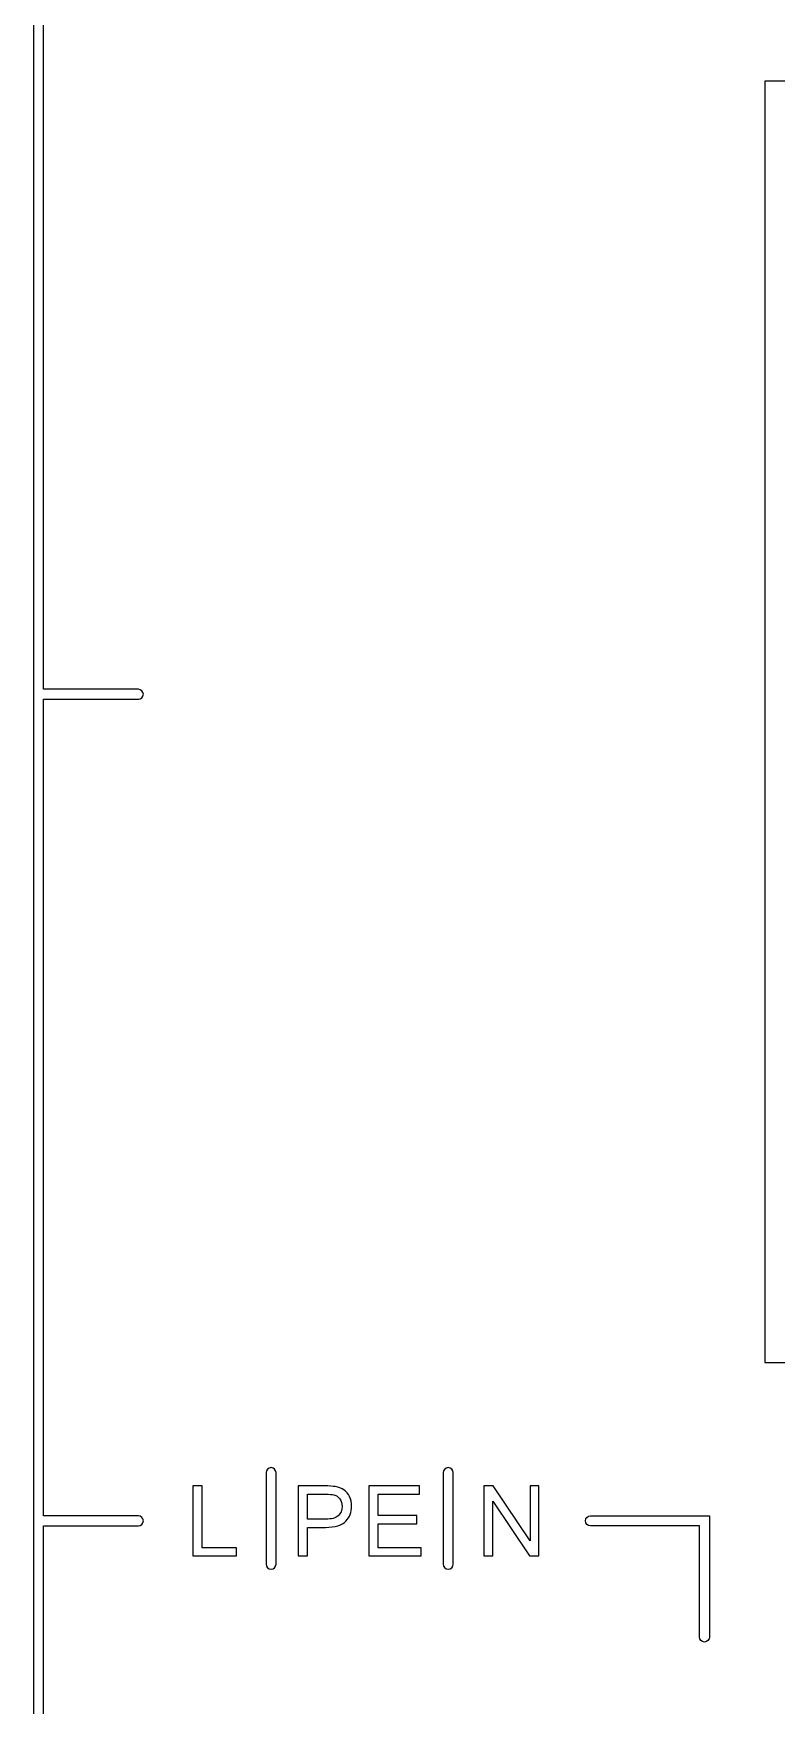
# Model space of a CAD drawing. Header units: millimetres. Extents: x 4086 to 8318, y 123 to 1549.
# Drawn here: x 6853.17 to 6871.77, y 1096.39 to 1138.24 of the extents above; entities that cross this region are included whole.
import ezdxf

# ---------------------------------------------------------------- set-up
doc = ezdxf.new("R2010")
doc.units = ezdxf.units.MM
doc.layers.add('20_ALL_FEATURES', color=7, linetype='Continuous')
doc.layers.add('layer 3', color=7, linetype='Continuous')

msp = doc.modelspace()

# ---------------------------------------------------------------- linework, layer by layer
at = {"layer": '20_ALL_FEATURES', "color": 7, "linetype": 'Continuous'}
for p, q in [((6871.473, 1137.045), (6871.473, 1104.975)), ((6890.873, 1137.045), (6871.473, 1137.045)), ((6871.473, 1104.975), (6890.873, 1104.975))]:
    msp.add_line(p, q, dxfattribs=at)
at = {"layer": 'layer 3'}
for points, knots in [([(6861.416, 1061.797), (6855.524, 1061.797), (6857.763, 1061.797), (6853.171, 1061.797), (6853.171, 1061.797), (6853.171, 1085.004), (6853.171, 1149.638), (6853.171, 1168.017), (6853.171, 1168.017), (6853.171, 1168.017), (6861.416, 1168.017), (6861.416, 1168.017), (6861.416, 1168.017), (6861.485, 1168.017), (6861.541, 1167.961), (6861.541, 1167.892), (6861.541, 1167.892), (6861.541, 1167.823), (6861.485, 1167.767), (6861.416, 1167.767), (6861.416, 1167.767), (6861.416, 1167.767), (6853.421, 1167.767), (6853.421, 1167.767), (6853.421, 1167.767), (6853.421, 1163.529), (6853.421, 1136.178), (6853.421, 1121.821), (6853.421, 1121.821), (6853.733, 1121.821), (6855.171, 1121.821), (6855.796, 1121.821), (6855.796, 1121.821), (6855.865, 1121.821), (6855.921, 1121.765), (6855.921, 1121.696), (6855.921, 1121.696), (6855.921, 1121.627), (6855.865, 1121.571), (6855.796, 1121.571), (6855.796, 1121.571), (6855.483, 1121.571), (6854.046, 1121.571), (6853.421, 1121.571), (6853.421, 1121.571), (6853.421, 1116.109), (6853.421, 1115.442), (6853.421, 1101.132), (6853.421, 1101.132), (6853.733, 1101.132), (6855.171, 1101.132), (6855.796, 1101.132), (6855.796, 1101.132), (6855.865, 1101.132), (6855.921, 1101.076), (6855.921, 1101.007), (6855.921, 1101.007), (6855.921, 1100.938), (6855.865, 1100.882), (6855.796, 1100.882), (6855.796, 1100.882), (6855.483, 1100.882), (6854.046, 1100.882), (6853.421, 1100.882), (6853.421, 1100.882), (6853.421, 1098.431), (6853.421, 1076.134), (6853.421, 1070.836), (6853.421, 1070.836), (6853.733, 1070.836), (6853.871, 1070.836), (6854.496, 1070.836), (6854.496, 1070.836), (6854.565, 1070.836), (6854.621, 1070.78), (6854.621, 1070.711), (6854.621, 1070.711), (6854.621, 1070.642), (6854.565, 1070.586), (6854.496, 1070.586), (6854.496, 1070.586), (6854.183, 1070.586), (6854.046, 1070.586), (6853.421, 1070.586), (6853.421, 1070.586), (6853.421, 1069.19), (6853.421, 1064.948), (6853.421, 1062.047), (6853.421, 1062.047), (6856.441, 1062.047), (6854.587, 1062.047), (6861.416, 1062.047), (6861.416, 1062.047), (6861.485, 1062.047), (6861.541, 1061.991), (6861.541, 1061.922), (6861.541, 1061.922), (6861.541, 1061.853), (6861.485, 1061.797), (6861.416, 1061.797)], [0, 0, 0, 0, 0.038462, 0.038462, 0.038462, 0.038462, 0.076923, 0.076923, 0.076923, 0.076923, 0.115385, 0.115385, 0.115385, 0.115385, 0.153846, 0.153846, 0.153846, 0.153846, 0.192308, 0.192308, 0.192308, 0.192308, 0.230769, 0.230769, 0.230769, 0.230769, 0.269231, 0.269231, 0.269231, 0.269231, 0.307692, 0.307692, 0.307692, 0.307692, 0.346154, 0.346154, 0.346154, 0.346154, 0.384615, 0.384615, 0.384615, 0.384615, 0.423077, 0.423077, 0.423077, 0.423077, 0.461538, 0.461538, 0.461538, 0.461538, 0.5, 0.5, 0.5, 0.5, 0.538462, 0.538462, 0.538462, 0.538462, 0.576923, 0.576923, 0.576923, 0.576923, 0.615385, 0.615385, 0.615385, 0.615385, 0.653846, 0.653846, 0.653846, 0.653846, 0.692308, 0.692308, 0.692308, 0.692308, 0.730769, 0.730769, 0.730769, 0.730769, 0.769231, 0.769231, 0.769231, 0.769231, 0.807692, 0.807692, 0.807692, 0.807692, 0.846154, 0.846154, 0.846154, 0.846154, 0.884615, 0.884615, 0.884615, 0.884615, 0.923077, 0.923077, 0.923077, 0.923077, 1, 1, 1, 1]), ([(6859.242, 1102.215), (6859.242, 1102.215), (6859.242, 1099.925), (6859.242, 1099.925), (6859.242, 1099.925), (6859.242, 1099.856), (6859.186, 1099.8), (6859.117, 1099.8), (6859.117, 1099.8), (6859.048, 1099.8), (6858.992, 1099.856), (6858.992, 1099.925), (6858.992, 1099.925), (6858.992, 1099.925), (6858.992, 1102.215), (6858.992, 1102.215), (6858.992, 1102.215), (6858.992, 1102.284), (6859.048, 1102.34), (6859.117, 1102.34), (6859.117, 1102.34), (6859.186, 1102.34), (6859.242, 1102.284), (6859.242, 1102.215)], [0, 0, 0, 0, 0.142857, 0.142857, 0.142857, 0.142857, 0.285714, 0.285714, 0.285714, 0.285714, 0.428571, 0.428571, 0.428571, 0.428571, 0.571429, 0.571429, 0.571429, 0.571429, 0.714286, 0.714286, 0.714286, 0.714286, 1, 1, 1, 1]), ([(6863.675, 1102.215), (6863.675, 1102.215), (6863.675, 1099.925), (6863.675, 1099.925), (6863.675, 1099.925), (6863.675, 1099.856), (6863.619, 1099.8), (6863.55, 1099.8), (6863.55, 1099.8), (6863.481, 1099.8), (6863.425, 1099.856), (6863.425, 1099.925), (6863.425, 1099.925), (6863.425, 1099.925), (6863.425, 1102.215), (6863.425, 1102.215), (6863.425, 1102.215), (6863.425, 1102.284), (6863.481, 1102.34), (6863.55, 1102.34), (6863.55, 1102.34), (6863.619, 1102.34), (6863.675, 1102.284), (6863.675, 1102.215)], [0, 0, 0, 0, 0.142857, 0.142857, 0.142857, 0.142857, 0.285714, 0.285714, 0.285714, 0.285714, 0.428571, 0.428571, 0.428571, 0.428571, 0.571429, 0.571429, 0.571429, 0.571429, 0.714286, 0.714286, 0.714286, 0.714286, 1, 1, 1, 1]), ([(6857.159, 1100.132), (6857.159, 1100.132), (6857.159, 1101.882), (6857.159, 1101.882), (6857.159, 1101.882), (6857.159, 1101.882), (6857.391, 1101.882), (6857.391, 1101.882), (6857.391, 1101.882), (6857.391, 1101.882), (6857.391, 1100.337), (6857.391, 1100.337), (6857.391, 1100.337), (6857.391, 1100.337), (6858.252, 1100.337), (6858.252, 1100.337), (6858.252, 1100.337), (6858.252, 1100.337), (6858.252, 1100.132), (6858.252, 1100.132), (6858.252, 1100.132), (6858.252, 1100.132), (6857.159, 1100.132), (6857.159, 1100.132)], [0, 0, 0, 0, 0.142857, 0.142857, 0.142857, 0.142857, 0.285714, 0.285714, 0.285714, 0.285714, 0.428571, 0.428571, 0.428571, 0.428571, 0.571429, 0.571429, 0.571429, 0.571429, 0.714286, 0.714286, 0.714286, 0.714286, 1, 1, 1, 1]), ([(6859.796, 1100.132), (6859.796, 1100.132), (6859.796, 1101.882), (6859.796, 1101.882), (6859.796, 1101.882), (6859.796, 1101.882), (6860.456, 1101.882), (6860.456, 1101.882), (6860.456, 1101.882), (6860.573, 1101.882), (6860.661, 1101.876), (6860.723, 1101.865), (6860.723, 1101.865), (6860.809, 1101.851), (6860.881, 1101.824), (6860.939, 1101.784), (6860.939, 1101.784), (6860.997, 1101.743), (6861.044, 1101.687), (6861.08, 1101.615), (6861.08, 1101.615), (6861.115, 1101.543), (6861.133, 1101.463), (6861.133, 1101.377), (6861.133, 1101.377), (6861.133, 1101.228), (6861.085, 1101.102), (6860.99, 1101), (6860.99, 1101), (6860.896, 1100.897), (6860.724, 1100.845), (6860.477, 1100.845), (6860.477, 1100.845), (6860.477, 1100.845), (6860.028, 1100.845), (6860.028, 1100.845), (6860.028, 1100.845), (6860.028, 1100.845), (6860.028, 1100.132), (6860.028, 1100.132), (6860.028, 1100.132), (6860.028, 1100.132), (6859.796, 1100.132), (6859.796, 1100.132)], [0, 0, 0, 0, 0.083333, 0.083333, 0.083333, 0.083333, 0.166667, 0.166667, 0.166667, 0.166667, 0.25, 0.25, 0.25, 0.25, 0.333333, 0.333333, 0.333333, 0.333333, 0.416667, 0.416667, 0.416667, 0.416667, 0.5, 0.5, 0.5, 0.5, 0.583333, 0.583333, 0.583333, 0.583333, 0.666667, 0.666667, 0.666667, 0.666667, 0.75, 0.75, 0.75, 0.75, 0.833333, 0.833333, 0.833333, 0.833333, 1, 1, 1, 1]), ([(6860.028, 1101.051), (6860.028, 1101.051), (6860.48, 1101.051), (6860.48, 1101.051), (6860.48, 1101.051), (6860.63, 1101.051), (6860.736, 1101.078), (6860.799, 1101.134), (6860.799, 1101.134), (6860.862, 1101.19), (6860.893, 1101.268), (6860.893, 1101.37), (6860.893, 1101.37), (6860.893, 1101.443), (6860.875, 1101.505), (6860.838, 1101.557), (6860.838, 1101.557), (6860.801, 1101.61), (6860.752, 1101.644), (6860.691, 1101.661), (6860.691, 1101.661), (6860.652, 1101.671), (6860.58, 1101.676), (6860.476, 1101.676), (6860.476, 1101.676), (6860.476, 1101.676), (6860.028, 1101.676), (6860.028, 1101.676), (6860.028, 1101.676), (6860.028, 1101.676), (6860.028, 1101.051), (6860.028, 1101.051)], [0, 0, 0, 0, 0.111111, 0.111111, 0.111111, 0.111111, 0.222222, 0.222222, 0.222222, 0.222222, 0.333333, 0.333333, 0.333333, 0.333333, 0.444444, 0.444444, 0.444444, 0.444444, 0.555556, 0.555556, 0.555556, 0.555556, 0.666667, 0.666667, 0.666667, 0.666667, 0.777778, 0.777778, 0.777778, 0.777778, 1, 1, 1, 1]), ([(6861.567, 1100.132), (6861.567, 1100.132), (6861.567, 1101.882), (6861.567, 1101.882), (6861.567, 1101.882), (6861.567, 1101.882), (6862.83, 1101.882), (6862.83, 1101.882), (6862.83, 1101.882), (6862.83, 1101.882), (6862.83, 1101.676), (6862.83, 1101.676), (6862.83, 1101.676), (6862.83, 1101.676), (6861.799, 1101.676), (6861.799, 1101.676), (6861.799, 1101.676), (6861.799, 1101.676), (6861.799, 1101.139), (6861.799, 1101.139), (6861.799, 1101.139), (6861.799, 1101.139), (6862.764, 1101.139), (6862.764, 1101.139), (6862.764, 1101.139), (6862.764, 1101.139), (6862.764, 1100.933), (6862.764, 1100.933), (6862.764, 1100.933), (6862.764, 1100.933), (6861.799, 1100.933), (6861.799, 1100.933), (6861.799, 1100.933), (6861.799, 1100.933), (6861.799, 1100.337), (6861.799, 1100.337), (6861.799, 1100.337), (6861.799, 1100.337), (6862.872, 1100.337), (6862.872, 1100.337), (6862.872, 1100.337), (6862.872, 1100.337), (6862.872, 1100.132), (6862.872, 1100.132), (6862.872, 1100.132), (6862.872, 1100.132), (6861.567, 1100.132), (6861.567, 1100.132)], [0, 0, 0, 0, 0.076923, 0.076923, 0.076923, 0.076923, 0.153846, 0.153846, 0.153846, 0.153846, 0.230769, 0.230769, 0.230769, 0.230769, 0.307692, 0.307692, 0.307692, 0.307692, 0.384615, 0.384615, 0.384615, 0.384615, 0.461538, 0.461538, 0.461538, 0.461538, 0.538462, 0.538462, 0.538462, 0.538462, 0.615385, 0.615385, 0.615385, 0.615385, 0.692308, 0.692308, 0.692308, 0.692308, 0.769231, 0.769231, 0.769231, 0.769231, 0.846154, 0.846154, 0.846154, 0.846154, 1, 1, 1, 1]), ([(6864.441, 1100.132), (6864.441, 1100.132), (6864.441, 1101.882), (6864.441, 1101.882), (6864.441, 1101.882), (6864.441, 1101.882), (6864.679, 1101.882), (6864.679, 1101.882), (6864.679, 1101.882), (6864.679, 1101.882), (6865.597, 1100.508), (6865.597, 1100.508), (6865.597, 1100.508), (6865.597, 1100.508), (6865.597, 1101.882), (6865.597, 1101.882), (6865.597, 1101.882), (6865.597, 1101.882), (6865.82, 1101.882), (6865.82, 1101.882), (6865.82, 1101.882), (6865.82, 1101.882), (6865.82, 1100.132), (6865.82, 1100.132), (6865.82, 1100.132), (6865.82, 1100.132), (6865.582, 1100.132), (6865.582, 1100.132), (6865.582, 1100.132), (6865.582, 1100.132), (6864.664, 1101.505), (6864.664, 1101.505), (6864.664, 1101.505), (6864.664, 1101.505), (6864.664, 1100.132), (6864.664, 1100.132), (6864.664, 1100.132), (6864.664, 1100.132), (6864.441, 1100.132), (6864.441, 1100.132)], [0, 0, 0, 0, 0.090909, 0.090909, 0.090909, 0.090909, 0.181818, 0.181818, 0.181818, 0.181818, 0.272727, 0.272727, 0.272727, 0.272727, 0.363636, 0.363636, 0.363636, 0.363636, 0.454545, 0.454545, 0.454545, 0.454545, 0.545455, 0.545455, 0.545455, 0.545455, 0.636364, 0.636364, 0.636364, 0.636364, 0.727273, 0.727273, 0.727273, 0.727273, 0.818182, 0.818182, 0.818182, 0.818182, 1, 1, 1, 1]), ([(6870.087, 1098.101), (6870.087, 1098.101), (6870.087, 1101.132), (6870.087, 1101.132), (6870.087, 1101.132), (6870.087, 1101.132), (6867.109, 1101.132), (6867.109, 1101.132), (6867.109, 1101.132), (6867.04, 1101.132), (6866.984, 1101.076), (6866.984, 1101.007), (6866.984, 1101.007), (6866.984, 1100.938), (6867.04, 1100.882), (6867.109, 1100.882), (6867.109, 1100.882), (6867.109, 1100.882), (6869.837, 1100.882), (6869.837, 1100.882), (6869.837, 1100.882), (6869.837, 1100.882), (6869.837, 1098.101), (6869.837, 1098.101), (6869.837, 1098.101), (6869.837, 1098.032), (6869.893, 1097.976), (6869.962, 1097.976), (6869.962, 1097.976), (6870.031, 1097.976), (6870.087, 1098.032), (6870.087, 1098.101)], [0, 0, 0, 0, 0.111111, 0.111111, 0.111111, 0.111111, 0.222222, 0.222222, 0.222222, 0.222222, 0.333333, 0.333333, 0.333333, 0.333333, 0.444444, 0.444444, 0.444444, 0.444444, 0.555556, 0.555556, 0.555556, 0.555556, 0.666667, 0.666667, 0.666667, 0.666667, 0.777778, 0.777778, 0.777778, 0.777778, 1, 1, 1, 1])]:
    msp.add_open_spline(points, degree=3, knots=knots, dxfattribs=at)

doc.saveas('drawing.dxf')
